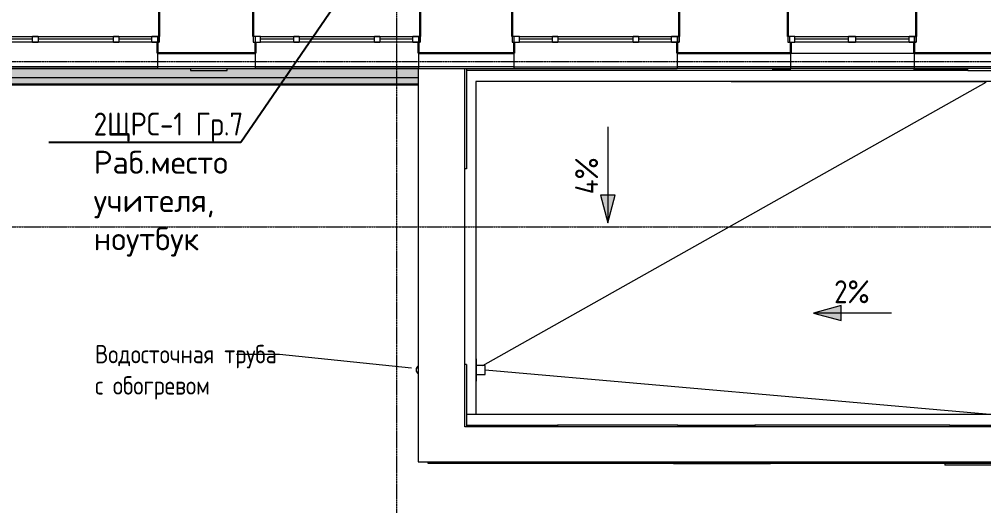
# Model space of a CAD drawing. Header units: millimetres. Extents: x -32 to 417638015, y -35 to 175284279.
# Drawn here: x 416899760 to 416910272, y 175228655 to 175233955 of the extents above; entities that cross this region are included whole.
import ezdxf
from ezdxf import colors
from ezdxf.entities.mleader import LeaderData, LeaderLine
from ezdxf.math import Vec2, Vec3

# ---------------------------------------------------------------- set-up
doc = ezdxf.new("R2010")
doc.units = ezdxf.units.MM
doc.linetypes.add('ADSK_Линия сетки', pattern=[25, 20, -2.5, 0, -2.5])
for name, color, linetype, lineweight in [('_ Окна', 7, 'Continuous', 9), ('Аннотация', 7, 'Continuous', 18), ('Колонны', 7, 'Continuous', 18), ('Крыша', 7, 'Continuous', 9), ('Обобщенные модели', 7, 'Continuous', 18), ('Оборудование', 7, 'Continuous', 18), ('Ограждение', 7, 'Continuous', 9), ('Окна', 7, 'Continuous', 9), ('Оси', 253, 'Continuous', 9), ('Перекрытие', 7, 'Continuous', 18), ('Размеры', 7, 'Continuous', 9), ('Стены внутренние', 7, 'Continuous', 18), ('Стены наружные', 7, 'Continuous', 18), ('Стены несущие', 7, 'Continuous', 30), ('Стены отделка', 7, 'Continuous', 30), ('ШТРИХОВКА', 252, 'Continuous', 15)]:
    doc.layers.add(name, color=color, linetype=linetype, lineweight=lineweight)
doc.layers.add('_ЭМ_Надписи', color=7, linetype='Continuous')
doc.styles.add('GOST Common_1', font='GOST_Common.ttf', dxfattribs={"width": 0.9, "height": 250})
doc.styles.add('GOST Common_4', font='GOST_Common.ttf', dxfattribs={"width": 0.9, "height": 200})
doc.styles.add('ЭОМ', font='isocpeur.ttf', dxfattribs={"width": 0.85, "height": 250})

# ---------------------------------------------------------------- blocks, each defined once
blk = doc.blocks.new('План 2 этажа')
at = {"layer": 'Ограждение', "transparency": 33554432}
for points in [[(18929.082, 1877.335), (18968.77, 1877.335), (18968.77, 2055.931), (16884.555, 2055.931), (16884.555, 2036.931), (16484.555, 2036.931), (16484.555, 2055.931), (8535.492, 2055.931), (8714.088, 1877.335), (18667.361, 1877.335)], [(18929.082, 1877.133), (18968.77, 1877.335), (18968.77, 1881.302), (8710.121, 1881.302), (8714.29, 1877.133), (18667.361, 1877.133)]]:
    blk.add_hatch(color=8, dxfattribs=at).paths.add_polyline_path(points)
at = {"layer": 'Размеры'}
for points in [[(21034.146, 377.374), (21115.004, 677.247), (20954.235, 677.501)], [(23277.966, -606.207), (23577.966, -686.591), (23577.966, -525.822)]]:
    blk.add_hatch(color=8, dxfattribs=at).paths.add_polyline_path(points)
at = {"layer": '_ Окна', "color": 8}
for p, q in [((14765.501, 2376.931), (14405.501, 2376.931)), ((15645.501, 2376.931), (14825.501, 2376.931)), ((16065.501, 2376.931), (15705.501, 2376.931)), ((16125.501, 2406.931), (16125.501, 2346.931)), ((17190.497, 2406.931), (17190.497, 2346.931)), ((17610.497, 2376.931), (17250.497, 2376.931)), ((18490.497, 2376.931), (17670.497, 2376.931)), ((18910.497, 2376.931), (18550.497, 2376.931)), ((18970.497, 2406.931), (18970.497, 2346.931)), ((20010.499, 2406.931), (20010.499, 2346.931)), ((20430.499, 2376.931), (20070.499, 2376.931)), ((21310.499, 2376.931), (20490.499, 2376.931)), ((21730.499, 2376.931), (21370.499, 2376.931)), ((21790.499, 2406.931), (21790.499, 2346.931)), ((23015.495, 2406.931), (23015.495, 2346.931)), ((23657.495, 2376.931), (23071.495, 2376.931)), ((24319.495, 2376.931), (23733.495, 2376.931)), ((24375.495, 2406.931), (24375.495, 2346.931))]:
    blk.add_line(p, q, dxfattribs=at)
at = {"layer": '_ Окна', "color": 8, "lineweight": 18}
for p, q in [((14765.501, 2346.931), (14765.501, 2406.931)), ((14765.501, 2406.931), (14825.501, 2406.931)), ((14825.501, 2346.931), (14765.501, 2346.931)), ((14825.501, 2406.931), (14825.501, 2346.931)), ((15645.501, 2346.931), (15645.501, 2406.931)), ((15645.501, 2406.931), (15705.501, 2406.931)), ((15705.501, 2346.931), (15645.501, 2346.931)), ((15705.501, 2406.931), (15705.501, 2346.931)), ((16065.501, 2346.931), (16065.501, 2406.931)), ((16065.501, 2406.931), (16145.501, 2406.931)), ((16145.501, 2346.931), (16065.501, 2346.931)), ((16145.501, 2406.931), (16145.501, 2346.931)), ((17250.497, 2406.931), (17170.497, 2406.931)), ((17170.497, 2406.931), (17170.497, 2346.931)), ((17170.497, 2346.931), (17250.497, 2346.931)), ((17250.497, 2346.931), (17250.497, 2406.931)), ((17610.497, 2346.931), (17610.497, 2406.931)), ((17610.497, 2406.931), (17670.497, 2406.931)), ((17670.497, 2346.931), (17610.497, 2346.931)), ((17670.497, 2406.931), (17670.497, 2346.931)), ((18490.497, 2346.931), (18490.497, 2406.931)), ((18490.497, 2406.931), (18550.497, 2406.931)), ((18550.497, 2346.931), (18490.497, 2346.931)), ((18550.497, 2406.931), (18550.497, 2346.931)), ((18910.497, 2346.931), (18910.497, 2406.931)), ((18910.497, 2406.931), (18990.497, 2406.931)), ((18990.497, 2346.931), (18910.497, 2346.931)), ((18990.497, 2406.931), (18990.497, 2346.931)), ((20070.499, 2406.931), (19990.499, 2406.931)), ((19990.499, 2406.931), (19990.499, 2346.931)), ((19990.499, 2346.931), (20070.499, 2346.931)), ((20070.499, 2346.931), (20070.499, 2406.931)), ((20430.499, 2346.931), (20430.499, 2406.931)), ((20430.499, 2406.931), (20490.499, 2406.931)), ((20490.499, 2346.931), (20430.499, 2346.931)), ((20490.499, 2406.931), (20490.499, 2346.931)), ((21310.499, 2346.931), (21310.499, 2406.931)), ((21310.499, 2406.931), (21370.499, 2406.931)), ((21370.499, 2346.931), (21310.499, 2346.931)), ((21370.499, 2406.931), (21370.499, 2346.931)), ((21730.499, 2346.931), (21730.499, 2406.931)), ((21730.499, 2406.931), (21810.499, 2406.931)), ((21810.499, 2346.931), (21730.499, 2346.931)), ((21810.499, 2406.931), (21810.499, 2346.931)), ((23071.495, 2406.931), (22995.495, 2406.931)), ((22995.495, 2406.931), (22995.495, 2346.931)), ((22995.495, 2346.931), (23071.495, 2346.931)), ((23071.495, 2346.931), (23071.495, 2406.931)), ((23657.495, 2346.931), (23657.495, 2406.931)), ((23657.495, 2406.931), (23733.495, 2406.931)), ((23733.495, 2346.931), (23657.495, 2346.931)), ((23733.495, 2406.931), (23733.495, 2346.931)), ((24319.495, 2346.931), (24319.495, 2406.931)), ((24319.495, 2406.931), (24395.495, 2406.931)), ((24395.495, 2346.931), (24319.495, 2346.931)), ((24395.495, 2406.931), (24395.495, 2346.931))]:
    blk.add_line(p, q, dxfattribs=at)
at = {"layer": 'Аннотация', "color": 8}
for p, q in [((17457.298, -1058.098), (16987.215, -1058.098)), ((18894.235, -1206.766), (17457.298, -1058.098))]:
    blk.add_line(p, q, dxfattribs=at)
at = {"layer": 'Колонны', "color": 8}
for p, q in [((21749.473, -2246.854), (21749.473, -2249.663)), ((22809.473, -2249.663), (21749.473, -2249.663)), ((22809.473, -2246.854), (22809.473, -2249.663)), ((24707.084, -2246.854), (24707.084, -2262.64)), ((25767.084, -2262.64), (24707.084, -2262.64))]:
    blk.add_line(p, q, dxfattribs=at)
at = {"layer": 'Крыша', "color": 8}
for p, q in [((25157.214, 1908.156), (19595.653, 1916.931)), ((19673.859, -1176.873), (25157.214, 1908.156)), ((25157.214, -1706.854), (19698.939, -1229.898))]:
    blk.add_line(p, q, dxfattribs=at)
at = {"layer": 'Обобщенные модели', "color": 8}
for radius, start, end in [(43.4, 117.9694637, 184.006144), (41.1, 135, 150)]:
    blk.add_arc((18989.053, -1220.873), radius, start, end, dxfattribs=at)
at = {"layer": 'Оборудование', "color": 8}
for p, q in [((19598.653, -1066.873), (19595.653, -1066.873)), ((19598.653, -1106.873), (19598.653, -1066.873)), ((19598.653, -1106.873), (19598.653, -1346.873)), ((19598.939, -1176.873), (19598.939, -1276.873)), ((19698.939, -1176.873), (19598.939, -1176.873)), ((19698.939, -1276.873), (19698.939, -1176.873)), ((19598.653, -1386.873), (19598.653, -1346.873)), ((19598.939, -1276.873), (19698.939, -1276.873)), ((19595.653, -1386.873), (19598.653, -1386.873))]:
    blk.add_line(p, q, dxfattribs=at)
blk.add_arc((18995.653, -1226.873), 50, 122.7276617, 237.2723383, dxfattribs=at)
at = {"layer": 'Ограждение', "color": 8}
for p, q in [((16484.555, 2055.931), (8535.492, 2055.931)), ((16484.555, 2055.931), (8535.492, 2055.931)), ((14349.501, 2056.931), (16125.501, 2056.931)), ((16125.501, 2056.931), (14349.501, 2056.931)), ((18968.9, 2055.931), (16884.555, 2055.931)), ((18968.9, 2055.931), (16884.555, 2055.931)), ((17194.497, 2056.931), (18968.77, 2056.931)), ((18968.77, 2056.931), (17194.497, 2056.931)), ((18968.77, 1882.517), (8708.906, 1882.517)), ((18968.77, 1881.302), (8710.121, 1881.302)), ((18968.77, 1880.976), (8710.447, 1880.976)), ((18968.77, 1880.634), (8710.789, 1880.634)), ((18968.77, 1878.885), (8712.538, 1878.885)), ((18968.77, 1878.608), (8712.815, 1878.608)), ((18968.77, 1878.415), (8713.008, 1878.415)), ((18968.77, 1878.287), (8713.136, 1878.287)), ((18968.77, 1877.335), (8714.088, 1877.335)), ((18968.77, 1877.133), (8714.29, 1877.133))]:
    blk.add_line(p, q, dxfattribs=at)
at = {"layer": 'Окна', "color": 8}
for p, q in [((14405.501, 2406.931), (14765.501, 2406.931)), ((14765.501, 2346.931), (14405.501, 2346.931)), ((14825.501, 2406.931), (14765.501, 2406.931)), ((14765.501, 2346.931), (14825.501, 2346.931)), ((14825.501, 2406.931), (15645.501, 2406.931)), ((15645.501, 2346.931), (14825.501, 2346.931)), ((15705.501, 2406.931), (15645.501, 2406.931)), ((15645.501, 2346.931), (15705.501, 2346.931)), ((15705.501, 2406.931), (16065.501, 2406.931)), ((16065.501, 2346.931), (15705.501, 2346.931)), ((16145.501, 2406.931), (16065.501, 2406.931)), ((16065.501, 2346.931), (16145.501, 2346.931)), ((16145.501, 2346.931), (16145.501, 2406.931)), ((17250.497, 2406.931), (17170.497, 2406.931)), ((17170.497, 2406.931), (17170.497, 2346.931)), ((17170.497, 2346.931), (17250.497, 2346.931)), ((17250.497, 2406.931), (17610.497, 2406.931)), ((17610.497, 2346.931), (17250.497, 2346.931)), ((17670.497, 2406.931), (17610.497, 2406.931)), ((17610.497, 2346.931), (17670.497, 2346.931)), ((17670.497, 2406.931), (18490.497, 2406.931)), ((18490.497, 2346.931), (17670.497, 2346.931)), ((18550.497, 2406.931), (18490.497, 2406.931)), ((18490.497, 2346.931), (18550.497, 2346.931)), ((18550.497, 2406.931), (18910.497, 2406.931)), ((18910.497, 2346.931), (18550.497, 2346.931)), ((18990.497, 2406.931), (18910.497, 2406.931)), ((18910.497, 2346.931), (18990.497, 2346.931)), ((18990.497, 2346.931), (18990.497, 2406.931)), ((20070.499, 2406.931), (19990.499, 2406.931)), ((19990.499, 2406.931), (19990.499, 2346.931)), ((19990.499, 2346.931), (20070.499, 2346.931)), ((20070.499, 2406.931), (20430.499, 2406.931)), ((20430.499, 2346.931), (20070.499, 2346.931)), ((20490.499, 2406.931), (20430.499, 2406.931)), ((20430.499, 2346.931), (20490.499, 2346.931)), ((20490.499, 2406.931), (21310.499, 2406.931)), ((21310.499, 2346.931), (20490.499, 2346.931)), ((21370.499, 2406.931), (21310.499, 2406.931)), ((21310.499, 2346.931), (21370.499, 2346.931)), ((21370.499, 2406.931), (21730.499, 2406.931)), ((21730.499, 2346.931), (21370.499, 2346.931)), ((21810.499, 2406.931), (21730.499, 2406.931)), ((21730.499, 2346.931), (21810.499, 2346.931)), ((21810.499, 2346.931), (21810.499, 2406.931)), ((23071.495, 2406.931), (22995.495, 2406.931)), ((22995.495, 2406.931), (22995.495, 2346.931)), ((22995.495, 2346.931), (23071.495, 2346.931)), ((23071.495, 2406.931), (23657.495, 2406.931)), ((23657.495, 2346.931), (23071.495, 2346.931)), ((23733.495, 2406.931), (23657.495, 2406.931)), ((23657.495, 2346.931), (23733.495, 2346.931)), ((23733.495, 2406.931), (24319.495, 2406.931)), ((24319.495, 2346.931), (23733.495, 2346.931)), ((24395.495, 2406.931), (24319.495, 2406.931)), ((24319.495, 2346.931), (24395.495, 2346.931)), ((24395.495, 2346.931), (24395.495, 2406.931))]:
    blk.add_line(p, q, dxfattribs=at)
at = {"layer": 'Оси', "color": 8, "linetype": 'ADSK_Линия сетки'}
for p, q in [((18735.923, -4690.674), (18735.923, 21446.28)), ((-9428.371, 2133.7), (43381.868, 2133.7)), ((-9428.371, 333.7), (50898.627, 333.7))]:
    blk.add_line(p, q, dxfattribs=at)
at = {"layer": 'Перекрытие', "color": 8}
for p, q in [((18970.497, 2056.931), (18968.77, 2056.931)), ((18968.77, 2056.931), (18968.77, -2226.854)), ((19475.653, -1846.854), (19475.653, 2056.931)), ((31066.956, -1846.854), (19475.653, -1846.854)), ((18968.77, -2226.854), (31446.956, -2226.854))]:
    blk.add_line(p, q, dxfattribs=at)
at = {"layer": 'Размеры', "color": 8, "lineweight": 20}
for p, q in [((21035.798, 1424.085), (21034.146, 377.374)), ((24127.379, -606.207), (23277.966, -606.207))]:
    blk.add_line(p, q, dxfattribs=at)
at = {"layer": 'Размеры', "color": 8}
for p, q in [((21115.004, 677.247), (20954.235, 677.501)), ((20954.235, 677.501), (21034.146, 377.374)), ((21034.146, 377.374), (21115.004, 677.247)), ((23577.966, -525.822), (23277.966, -606.207)), ((23277.966, -606.207), (23577.966, -686.591)), ((23577.966, -686.591), (23577.966, -525.822))]:
    blk.add_line(p, q, dxfattribs=at)
at = {"layer": 'Стены внутренние', "color": 8}
for p, q in [((30926.525, 1916.931), (19595.653, 1916.931)), ((19595.653, 1916.931), (19595.653, -1706.854)), ((19495.653, -1706.854), (30926.525, -1706.854)), ((21795.963, -1826.854), (20486.357, -1826.854)), ((24763.857, -1826.854), (22635.963, -1826.854))]:
    blk.add_line(p, q, dxfattribs=at)
at = {"layer": 'Стены наружные', "color": 8}
for p, q in [((23030.495, 2226.931), (24369.495, 2226.931)), ((16125.501, 2076.931), (14350.501, 2076.931)), ((18970.497, 2076.931), (17195.497, 2076.931)), ((19495.653, 2056.931), (19495.653, 963.407)), ((24957.214, 2036.931), (19495.653, 2036.931)), ((20014.499, 2056.931), (21790.499, 2056.931)), ((20015.499, 2076.931), (21790.499, 2076.931)), ((24375.495, 2076.931), (23030.495, 2076.931)), ((24375.495, 2056.931), (23030.495, 2056.931)), ((18968.77, 1956.931), (8535.492, 1956.931)), ((18968.77, 1886.931), (8535.492, 1886.931)), ((19495.653, 963.407), (19475.653, 963.407)), ((19495.653, -1166.854), (19475.653, -1166.854)), ((19495.653, -1166.854), (19495.653, -1846.854)), ((19495.653, -1826.854), (20486.357, -1826.854)), ((20486.357, -1826.854), (20486.357, -1846.854)), ((21795.963, -1826.854), (22635.963, -1826.854)), ((21795.963, -1826.854), (21795.963, -1846.854)), ((22635.963, -1826.854), (22635.963, -1846.854)), ((24763.857, -1826.854), (25603.857, -1826.854)), ((24763.857, -1826.854), (24763.857, -1846.854)), ((19075.653, -2246.854), (19075.653, -2226.854)), ((20486.357, -2246.854), (19075.653, -2246.854)), ((20486.357, -2226.854), (20486.357, -2246.854)), ((31466.525, -2246.854), (20486.357, -2246.854)), ((21795.963, -2226.854), (21795.963, -2246.854)), ((22635.963, -2226.854), (22635.963, -2246.854)), ((24763.857, -2226.854), (24763.857, -2246.854))]:
    blk.add_line(p, q, dxfattribs=at)
at = {"layer": 'Стены несущие', "color": 8}
for p, q in [((16145.501, 2736.931), (16145.501, 2406.931)), ((17170.497, 2406.931), (17170.497, 2736.931)), ((18990.497, 2736.931), (18990.497, 2406.931)), ((19990.499, 2406.931), (19990.499, 2736.931)), ((21810.499, 2736.931), (21810.499, 2406.931)), ((22995.495, 2406.931), (22995.495, 2736.931)), ((24395.495, 2736.931), (24395.495, 2406.931)), ((16125.501, 2346.931), (16125.501, 2226.931)), ((17195.497, 2226.931), (17195.497, 2346.931)), ((18970.497, 2346.931), (18970.497, 2226.931)), ((20015.499, 2226.931), (20015.499, 2346.931)), ((21790.499, 2346.931), (21790.499, 2226.931)), ((23030.495, 2226.931), (23030.495, 2346.931)), ((24375.495, 2346.931), (24375.495, 2226.931)), ((17195.497, 2226.931), (16125.501, 2226.931)), ((20015.499, 2226.931), (18970.497, 2226.931)), ((23030.495, 2226.931), (21790.499, 2226.931)), ((25847.994, 2226.931), (24375.495, 2226.931))]:
    blk.add_line(p, q, dxfattribs=at)
at = {"layer": 'Стены отделка', "color": 8, "lineweight": 9}
for p, q in [((16125.501, 2226.931), (16125.501, 2056.931)), ((17195.497, 2226.931), (17195.497, 2226.931)), ((17195.497, 2056.931), (17195.497, 2226.931)), ((18970.497, 2226.931), (18970.497, 2056.931)), ((20015.499, 2226.931), (20015.499, 2226.931)), ((20015.499, 2056.931), (20015.499, 2226.931)), ((21790.499, 2226.931), (21790.499, 2056.931)), ((23030.495, 2226.931), (23030.495, 2226.931)), ((23030.495, 2055.931), (23030.495, 2226.931)), ((24375.495, 2226.931), (24375.495, 2056.931)), ((17195.497, 2076.931), (16125.501, 2076.931)), ((16125.501, 2056.931), (17195.497, 2056.931)), ((16484.555, 2056.931), (16484.555, 2036.931)), ((16484.555, 2036.931), (16884.555, 2036.931)), ((16884.555, 2036.931), (16884.555, 2056.931)), ((20015.499, 2076.931), (18970.497, 2076.931)), ((18970.497, 2056.931), (20014.499, 2056.931)), ((23030.495, 2076.931), (21790.499, 2076.931)), ((23030.495, 2056.931), (21790.499, 2056.931)), ((22825.364, 2056.931), (22825.364, 2055.931)), ((22825.364, 2055.931), (23030.495, 2055.931)), ((24364.922, 2056.931), (24364.922, 2055.931)), ((24364.922, 2055.931), (24957.214, 2055.931)), ((25847.994, 2076.931), (24375.495, 2076.931)), ((25847.994, 2056.931), (24375.495, 2056.931)), ((24957.214, 2036.931), (24957.214, 2056.931)), ((24957.214, 2036.931), (25357.214, 2036.931))]:
    blk.add_line(p, q, dxfattribs=at)
at = {"layer": 'Аннотация', "color": 8, "insert": (15445.356, -953.974), "char_height": 200, "width": 2012.4, "attachment_point": 1, "line_spacing_factor": 1.022766, "style": 'GOST Common_4'}
blk.add_mtext('\\pxt1.8,3.6,5.4,7.2,9,10.8,12.6,14.4,16.2,18,19.8,21.6,23.4,25.2,27,28.8,30.6,32.4,34.2,36,37.8,39.6,41.4,43.2,45,46.8,48.6,50.4,52.2,54,55.8,57.6;{Водосточная труба с обогревом}', dxfattribs=at)
at = {"layer": 'Размеры', "color": 8, "lineweight": 20, "insert": (20678.265, 688.325), "char_height": 250, "width": 509.88567, "attachment_point": 1, "rotation": 90, "line_spacing_factor": 1.022761, "style": 'GOST Common_1'}
blk.add_mtext('4%', dxfattribs=at)
at = {"layer": 'Размеры', "color": 8, "lineweight": 20, "insert": (23501.534, -249.5), "char_height": 250, "width": 482.732, "attachment_point": 1, "line_spacing_factor": 1.022761, "style": 'GOST Common_1'}
blk.add_mtext('2%', dxfattribs=at)

msp = doc.modelspace()

# ---------------------------------------------------------------- block references
at = {"layer": 'ШТРИХОВКА'}
msp.add_blockref('План 2 этажа', (416885140, 175231361), dxfattribs=at)

# ---------------------------------------------------------------- next in the draw order: leaders
at = {"layer": '_ЭМ_Надписи', "color": 7, "ltscale": 5}
ml = msp.add_multileader_mtext('Standard', dxfattribs=at)
ml.set_content('{\\fGOST Common|b0|i0|c0|p34;\\W0.9;\\C256;2\\fGOST Common|b0|i0|c204|p34;ЩРС\\fGOST Common|b0|i0|c0|p34;-1\\fISOCPEUR|b0|i0|c204|p34;\\W0.85; Гр.7\\P\\W1;\\C0;Раб.место учителя, ноутбук}', color=1, style='ЭОМ')
ml.set_leader_properties()
ml.build(insert=Vec2(0, 0))
ml.multileader.update_dxf_attribs({"text_left_attachment_type": 6, "text_right_attachment_type": 6, "dogleg_length": 0, "arrow_head_size": 200})
ctx = ml.context
ctx.base_point, ctx.char_height, ctx.arrow_head_size, ctx.landing_gap_size, ctx.plane_origin = Vec3(416900570, 175232614, -64), 250, 200, 0, Vec3(416881106, 175243292, -64)
ctx.left_attachment, ctx.right_attachment = 6, 6
notes = []
notes.append((ctx, [(1, (1, 1, 0), (416902176, 175232614, -64), (-1, 0), 0, [(0, [(416903479, 175234518, -64)], 0, [])])]))
ctx.mtext.insert, ctx.mtext.width, ctx.mtext.defined_height, ctx.mtext.flow_direction = Vec3(416900570, 175232939, -64), 2073.81, 546, 5
for ctx, leaders in notes:
    for number, flags, end, landing, length, lines in leaders:
        leader = LeaderData()
        leader.index, (leader.has_last_leader_line, leader.has_dogleg_vector, leader.attachment_direction) = number, flags
        leader.last_leader_point, leader.dogleg_vector, leader.dogleg_length = Vec3(end), Vec3(landing), length
        for number, points, colour, breaks in lines:
            line = LeaderLine()
            line.index, line.vertices, line.color, line.breaks = number, Vec3.list(points), colors.encode_raw_color(colour), breaks
            leader.lines.append(line)
        ctx.leaders.append(leader)

doc.saveas('drawing.dxf')
